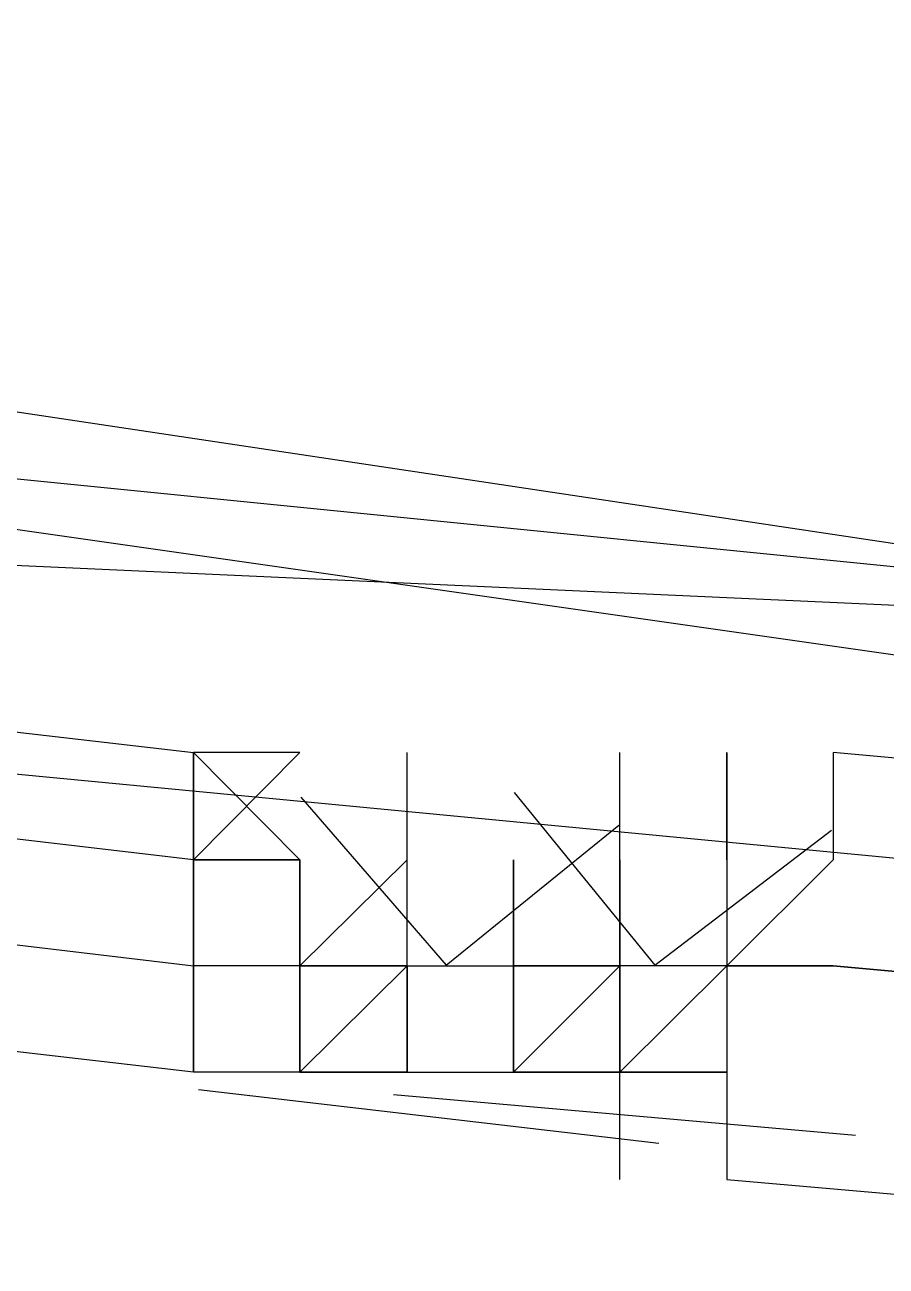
# Model space of a CAD drawing. Header units: feet. Extents: x -84 to 198, y -22 to 181.
# Drawn here: x 55.9789 to 56.0866, y 16.3135 to 16.4688 of the extents above; entities that cross this region are included whole.
import ezdxf

# ---------------------------------------------------------------- set-up
doc = ezdxf.new("R2010")
doc.units = ezdxf.units.FT
doc.layers.add('A-LINEA', color=7, linetype='CONTINUOUS')

msp = doc.modelspace()

# ---------------------------------------------------------------- linework, layer by layer
at = {"layer": 'A-LINEA'}
for p, q in [((56.0133, 16.3778), (56, 16.3778)), ((56, 16.3778), (56.0133, 16.3644)), ((56, 16.3644), (56, 16.3778)), ((56, 16.3644), (56.0133, 16.3778)), ((56.0133, 16.3778), (56, 16.3778)), ((56, 16.3778), (56.0133, 16.3644)), ((56, 16.3644), (56, 16.3778)), ((56, 16.3644), (56.0133, 16.3778)), ((56.0133, 16.3778), (56.0133, 16.3778)), ((56.0133, 16.3778), (56.0133, 16.3778)), ((56.0133, 16.3778), (56.0133, 16.3778)), ((56.0133, 16.3778), (56.0133, 16.3778)), ((56.0133, 16.3778), (56.0133, 16.3778)), ((56.0133, 16.3778), (56.0133, 16.3778)), ((56.0133, 16.3778), (56.0133, 16.3778)), ((56.0133, 16.3778), (56.0133, 16.3778)), ((56.0133, 16.3778), (56.0133, 16.3778)), ((56.0133, 16.3778), (56.0133, 16.3778)), ((56.0133, 16.3778), (56.0133, 16.3778)), ((56.0133, 16.3778), (56.0133, 16.3778)), ((56.0133, 16.3778), (56.0133, 16.3778)), ((56.0133, 16.3778), (56.0133, 16.3778)), ((56.0267, 16.3778), (56.0267, 16.3778)), ((56.0267, 16.3778), (56.0267, 16.3778)), ((56.0267, 16.3778), (56.0267, 16.3778)), ((56.0267, 16.3778), (56.0267, 16.3778)), ((56.0267, 16.3778), (56.0267, 16.3778)), ((56.0267, 16.3778), (56.0267, 16.3778)), ((56.0267, 16.3778), (56.0267, 16.3778)), ((56.0267, 16.3778), (56.0267, 16.3778)), ((56.0267, 16.3778), (56.0267, 16.3778)), ((56.0267, 16.3778), (56.0267, 16.3778)), ((56.0267, 16.3778), (56.0267, 16.3778)), ((56.0267, 16.3778), (56.0267, 16.3778)), ((56.0267, 16.3778), (56.0267, 16.3778)), ((56.0267, 16.3778), (56.0267, 16.3778)), ((56.0533, 16.3778), (56.0533, 16.3778)), ((56.0533, 16.3778), (56.0533, 16.3778)), ((56.0533, 16.3778), (56.0533, 16.3778)), ((56.0533, 16.3778), (56.0533, 16.3778)), ((56.0533, 16.3778), (56.0533, 16.3778)), ((56.0533, 16.3778), (56.0533, 16.3778)), ((56.0667, 16.3778), (56.0667, 16.3778)), ((56.0667, 16.3778), (56.0667, 16.3778)), ((56.0667, 16.3644), (56.0667, 16.3778)), ((56.0667, 16.3778), (56.0667, 16.3778)), ((56.0667, 16.3778), (56.0667, 16.3778)), ((56.0667, 16.3778), (56.0667, 16.3778)), ((56.0667, 16.3644), (56.0667, 16.3778)), ((56.0667, 16.3778), (56.0667, 16.3778)), ((56, 16.3644), (56, 16.3644)), ((56, 16.3644), (56, 16.3644)), ((56, 16.3644), (56, 16.3644)), ((56, 16.3644), (56, 16.3644)), ((56, 16.3644), (56, 16.3644)), ((56, 16.3644), (56, 16.3644)), ((56, 16.3644), (56.0133, 16.3644)), ((56, 16.3511), (56, 16.3644)), ((56.0133, 16.3644), (56, 16.3644)), ((56, 16.3644), (56, 16.3644)), ((56, 16.3511), (56, 16.3644)), ((56, 16.3644), (56, 16.3644)), ((56, 16.3644), (56, 16.3644)), ((56, 16.3644), (56, 16.3644)), ((56, 16.3644), (56, 16.3644)), ((56, 16.3644), (56, 16.3644)), ((56, 16.3644), (56, 16.3644)), ((56, 16.3644), (56.0133, 16.3644)), ((56, 16.3511), (56, 16.3644)), ((56.0133, 16.3644), (56, 16.3644)), ((56, 16.3644), (56, 16.3644)), ((56, 16.3511), (56, 16.3644)), ((56.0133, 16.3644), (56.0133, 16.3644)), ((56.0133, 16.3644), (56.0133, 16.3644)), ((56.0133, 16.3644), (56.0133, 16.3644)), ((56.0133, 16.3644), (56.0133, 16.3644)), ((56.0133, 16.3644), (56.0133, 16.3511)), ((56.0133, 16.3644), (56.0133, 16.3644)), ((56.0133, 16.3644), (56.0133, 16.3644)), ((56.0133, 16.3644), (56.0133, 16.3644)), ((56.0133, 16.3644), (56.0133, 16.3644)), ((56.0133, 16.3644), (56.0133, 16.3511)), ((56.0133, 16.3644), (56.0133, 16.3644)), ((56.0133, 16.3644), (56.0133, 16.3644)), ((56.0133, 16.3644), (56.0133, 16.3644)), ((56.0133, 16.3644), (56.0133, 16.3644)), ((56.0133, 16.3644), (56.0133, 16.3644)), ((56.0133, 16.3644), (56.0133, 16.3644)), ((56.0133, 16.3644), (56.0133, 16.3644)), ((56.0133, 16.3644), (56.0133, 16.3644)), ((56.0133, 16.3644), (56.0133, 16.3644)), ((56.0133, 16.3511), (56.0133, 16.3644)), ((56.0133, 16.3644), (56.0133, 16.3644)), ((56.0133, 16.3644), (56.0133, 16.3644)), ((56.0133, 16.3644), (56.0133, 16.3644)), ((56.0133, 16.3644), (56.0133, 16.3644)), ((56.0133, 16.3644), (56.0133, 16.3644)), ((56.0133, 16.3644), (56.0133, 16.3644)), ((56.0133, 16.3644), (56.0133, 16.3644)), ((56.0133, 16.3644), (56.0133, 16.3511)), ((56.0133, 16.3644), (56.0133, 16.3644)), ((56.0133, 16.3644), (56.0133, 16.3644)), ((56.0133, 16.3644), (56.0133, 16.3644)), ((56.0133, 16.3644), (56.0133, 16.3644)), ((56.0133, 16.3644), (56.0133, 16.3511)), ((56.0133, 16.3644), (56.0133, 16.3644)), ((56.0133, 16.3644), (56.0133, 16.3644)), ((56.0133, 16.3644), (56.0133, 16.3644)), ((56.0133, 16.3644), (56.0133, 16.3644)), ((56.0133, 16.3644), (56.0133, 16.3644)), ((56.0133, 16.3644), (56.0133, 16.3644)), ((56.0133, 16.3644), (56.0133, 16.3644)), ((56.0133, 16.3644), (56.0133, 16.3644)), ((56.0133, 16.3644), (56.0133, 16.3644)), ((56.0133, 16.3511), (56.0133, 16.3644)), ((56.0133, 16.3644), (56.0133, 16.3644)), ((56.0133, 16.3644), (56.0133, 16.3644)), ((56.0133, 16.3644), (56.0133, 16.3644)), ((56.0267, 16.3644), (56.0267, 16.3644)), ((56.0267, 16.3644), (56.0267, 16.3644)), ((56.0267, 16.3644), (56.0267, 16.3644)), ((56.0267, 16.3644), (56.0267, 16.3644)), ((56.0267, 16.3511), (56.0267, 16.3644)), ((56.0267, 16.3644), (56.0267, 16.3644)), ((56.0267, 16.3644), (56.0267, 16.3644)), ((56.0267, 16.3644), (56.0267, 16.3644)), ((56.0267, 16.3644), (56.0267, 16.3644)), ((56.0267, 16.3644), (56.0267, 16.3644)), ((56.0267, 16.3644), (56.0267, 16.3644)), ((56.0267, 16.3644), (56.0267, 16.3644)), ((56.0267, 16.3644), (56.0267, 16.3644)), ((56.0267, 16.3644), (56.0267, 16.3644)), ((56.0267, 16.3644), (56.0267, 16.3644)), ((56.0267, 16.3644), (56.0267, 16.3644)), ((56.0267, 16.3644), (56.0267, 16.3644)), ((56.0267, 16.3511), (56.0267, 16.3644)), ((56.0267, 16.3644), (56.0267, 16.3644)), ((56.0267, 16.3644), (56.0267, 16.3644)), ((56.0267, 16.3644), (56.0267, 16.3644)), ((56.0267, 16.3644), (56.0267, 16.3644)), ((56.0267, 16.3511), (56.0267, 16.3644)), ((56.0267, 16.3511), (56.0267, 16.3644)), ((56.0267, 16.3644), (56.0267, 16.3644)), ((56.0267, 16.3644), (56.0267, 16.3644)), ((56.0267, 16.3644), (56.0267, 16.3644)), ((56.0267, 16.3644), (56.0267, 16.3644)), ((56.0267, 16.3511), (56.0267, 16.3644)), ((56.0267, 16.3644), (56.0267, 16.3644)), ((56.0267, 16.3644), (56.0267, 16.3644)), ((56.0267, 16.3644), (56.0267, 16.3644)), ((56.0267, 16.3644), (56.0267, 16.3644)), ((56.0267, 16.3644), (56.0267, 16.3644)), ((56.0267, 16.3644), (56.0267, 16.3644)), ((56.0267, 16.3644), (56.0267, 16.3644)), ((56.0267, 16.3644), (56.0267, 16.3644)), ((56.0267, 16.3644), (56.0267, 16.3644)), ((56.0267, 16.3644), (56.0267, 16.3644)), ((56.0267, 16.3644), (56.0267, 16.3644)), ((56.0267, 16.3644), (56.0267, 16.3644)), ((56.0267, 16.3511), (56.0267, 16.3644)), ((56.0267, 16.3644), (56.0267, 16.3644)), ((56.0267, 16.3644), (56.0267, 16.3644)), ((56.0267, 16.3644), (56.0267, 16.3644)), ((56.0267, 16.3644), (56.0267, 16.3644)), ((56.0267, 16.3511), (56.0267, 16.3644)), ((56.0267, 16.3511), (56.0267, 16.3644)), ((56.04, 16.3644), (56.04, 16.3644)), ((56.04, 16.3511), (56.04, 16.3644)), ((56.04, 16.3644), (56.04, 16.3511)), ((56.04, 16.3644), (56.04, 16.3644)), ((56.04, 16.3644), (56.04, 16.3644)), ((56.04, 16.3644), (56.04, 16.3511)), ((56.04, 16.3644), (56.04, 16.3644)), ((56.04, 16.3644), (56.04, 16.3511)), ((56.04, 16.3644), (56.04, 16.3511)), ((56.04, 16.3644), (56.04, 16.3644)), ((56.04, 16.3511), (56.04, 16.3644)), ((56.04, 16.3644), (56.04, 16.3511)), ((56.04, 16.3644), (56.04, 16.3644)), ((56.04, 16.3644), (56.04, 16.3644)), ((56.04, 16.3644), (56.04, 16.3511)), ((56.04, 16.3644), (56.04, 16.3644)), ((56.04, 16.3644), (56.04, 16.3511)), ((56.04, 16.3644), (56.04, 16.3511)), ((56.0533, 16.3644), (56.0533, 16.3644)), ((56.0533, 16.3644), (56.0533, 16.3644)), ((56.0533, 16.3644), (56.0533, 16.3511)), ((56.0533, 16.3644), (56.0533, 16.3644)), ((56.0533, 16.3644), (56.0533, 16.3644)), ((56.0533, 16.3644), (56.0533, 16.3644)), ((56.0533, 16.3644), (56.0533, 16.3644)), ((56.0533, 16.3644), (56.0533, 16.3644)), ((56.0533, 16.3644), (56.0533, 16.3644)), ((56.0533, 16.3644), (56.0533, 16.3644)), ((56.0533, 16.3644), (56.0533, 16.3644)), ((56.0533, 16.3511), (56.0533, 16.3644)), ((56.0533, 16.3644), (56.0533, 16.3644)), ((56.0533, 16.3644), (56.0533, 16.3644)), ((56.0533, 16.3644), (56.0533, 16.3511)), ((56.0533, 16.3644), (56.0533, 16.3644)), ((56.0533, 16.3644), (56.0533, 16.3644)), ((56.0533, 16.3644), (56.0533, 16.3644)), ((56.0533, 16.3644), (56.0533, 16.3644)), ((56.0533, 16.3644), (56.0533, 16.3644)), ((56.0533, 16.3644), (56.0533, 16.3511)), ((56.0533, 16.3644), (56.0533, 16.3644)), ((56.0533, 16.3644), (56.0533, 16.3644)), ((56.0533, 16.3644), (56.0533, 16.3644)), ((56.0533, 16.3644), (56.0533, 16.3644)), ((56.0533, 16.3644), (56.0533, 16.3644)), ((56.0533, 16.3644), (56.0533, 16.3644)), ((56.0533, 16.3644), (56.0533, 16.3644)), ((56.0533, 16.3644), (56.0533, 16.3644)), ((56.0533, 16.3511), (56.0533, 16.3644)), ((56.0533, 16.3644), (56.0533, 16.3644)), ((56.0533, 16.3644), (56.0533, 16.3644)), ((56.0533, 16.3644), (56.0533, 16.3511)), ((56.0533, 16.3644), (56.0533, 16.3644)), ((56.0533, 16.3644), (56.0533, 16.3644)), ((56.0533, 16.3644), (56.0533, 16.3644)), ((56.0667, 16.3644), (56.0667, 16.3644)), ((56.0667, 16.3644), (56.0667, 16.3644)), ((56.0667, 16.3644), (56.0667, 16.3644)), ((56.0667, 16.3644), (56.0667, 16.3644)), ((56.0667, 16.3644), (56.0667, 16.3644)), ((56.0667, 16.3644), (56.0667, 16.3644)), ((56.0667, 16.3644), (56.0667, 16.3644)), ((56.0667, 16.3644), (56.0667, 16.3644)), ((56.0667, 16.3644), (56.0667, 16.3644)), ((56.0667, 16.3644), (56.0667, 16.3644)), ((56.0667, 16.3644), (56.0667, 16.3644)), ((56.0667, 16.3644), (56.0667, 16.3644)), ((56.0667, 16.3644), (56.0667, 16.3644)), ((56.0667, 16.3644), (56.0667, 16.3644)), ((56.0667, 16.3644), (56.0667, 16.3644)), ((56.0667, 16.3644), (56.0667, 16.3644)), ((56.0667, 16.3644), (56.0667, 16.3644)), ((56.0667, 16.3644), (56.0667, 16.3644)), ((56.0667, 16.3644), (56.0667, 16.3644)), ((56.0667, 16.3644), (56.0667, 16.3644)), ((56.0667, 16.3644), (56.0667, 16.3644)), ((56.0667, 16.3644), (56.0667, 16.3644)), ((56.0667, 16.3644), (56.0667, 16.3644)), ((56.0667, 16.3644), (56.0667, 16.3644)), ((56.0667, 16.3644), (56.0667, 16.3644)), ((56.0667, 16.3644), (56.0667, 16.3644)), ((56.0667, 16.3644), (56.0667, 16.3644)), ((56.0667, 16.3644), (56.0667, 16.3644)), ((56.0667, 16.3644), (56.0667, 16.3644)), ((56.0667, 16.3644), (56.0667, 16.3644)), ((56.0667, 16.3644), (56.0667, 16.3644)), ((56.0667, 16.3644), (56.0667, 16.3644)), ((56, 16.3511), (56, 16.3511)), ((56, 16.3511), (56, 16.3511)), ((56, 16.3511), (56, 16.3511)), ((56, 16.3511), (56, 16.3511)), ((56, 16.3378), (56, 16.3511)), ((56, 16.3511), (56, 16.3511)), ((56, 16.3511), (56, 16.3511)), ((56, 16.3511), (56, 16.3511)), ((56.0133, 16.3511), (56, 16.3511)), ((56, 16.3511), (56, 16.3511)), ((56.0133, 16.3511), (56, 16.3511)), ((56, 16.3511), (56, 16.3511)), ((56, 16.3511), (56, 16.3511)), ((56, 16.3511), (56, 16.3511)), ((56, 16.3511), (56, 16.3511)), ((56, 16.3511), (56, 16.3511)), ((56, 16.3378), (56, 16.3511)), ((56, 16.3511), (56, 16.3511)), ((56, 16.3511), (56, 16.3511)), ((56, 16.3511), (56, 16.3511)), ((56.0133, 16.3511), (56, 16.3511)), ((56, 16.3511), (56, 16.3511)), ((56.0133, 16.3511), (56, 16.3511)), ((56, 16.3511), (56, 16.3511)), ((56.0133, 16.3511), (56.0133, 16.3511)), ((56.0133, 16.3511), (56.0133, 16.3511)), ((56.0133, 16.3511), (56.0267, 16.3511)), ((56.0133, 16.3511), (56.0267, 16.3511)), ((56.0133, 16.3511), (56.0267, 16.3511)), ((56.0133, 16.3511), (56.0133, 16.3511)), ((56.0133, 16.3511), (56.0133, 16.3511)), ((56.0133, 16.3511), (56.0133, 16.3511)), ((56.0133, 16.3511), (56.0133, 16.3511)), ((56.0133, 16.3511), (56.0133, 16.3511)), ((56.0133, 16.3511), (56.0133, 16.3511)), ((56.0133, 16.3511), (56.0133, 16.3511)), ((56.0133, 16.3511), (56.0133, 16.3511)), ((56.0133, 16.3511), (56.0133, 16.3511)), ((56.0133, 16.3511), (56.0133, 16.3511)), ((56.0133, 16.3511), (56.0133, 16.3511)), ((56.0133, 16.3511), (56.0133, 16.3511)), ((56.0133, 16.3511), (56.0133, 16.3511)), ((56.0133, 16.3511), (56.0133, 16.3511)), ((56.0133, 16.3511), (56.0133, 16.3511)), ((56.0133, 16.3511), (56.0133, 16.3511)), ((56.0133, 16.3511), (56.0133, 16.3511)), ((56.0133, 16.3511), (56.0133, 16.3511)), ((56.0133, 16.3511), (56.0133, 16.3511)), ((56.0133, 16.3378), (56.0133, 16.3511)), ((56.0133, 16.3511), (56.0133, 16.3511)), ((56.0133, 16.3511), (56.0133, 16.3511)), ((56.0133, 16.3378), (56.0133, 16.3511)), ((56.0133, 16.3378), (56.0133, 16.3511)), ((56.0133, 16.3378), (56.0133, 16.3511)), ((56.0133, 16.3511), (56.0133, 16.3511)), ((56.0133, 16.3511), (56.0133, 16.3511)), ((56.0133, 16.3511), (56.0133, 16.3378)), ((56.0133, 16.3511), (56.0133, 16.3511)), ((56.0133, 16.3511), (56.0133, 16.3511)), ((56.0133, 16.3511), (56.0133, 16.3511)), ((56.0133, 16.3511), (56.0133, 16.3511)), ((56.0133, 16.3511), (56.0133, 16.3511)), ((56.0133, 16.3511), (56.0133, 16.3511)), ((56.0133, 16.3511), (56.0133, 16.3511)), ((56.0133, 16.3511), (56.0267, 16.3511)), ((56.0133, 16.3511), (56.0267, 16.3511)), ((56.0133, 16.3511), (56.0267, 16.3511)), ((56.0133, 16.3511), (56.0133, 16.3511)), ((56.0133, 16.3511), (56.0133, 16.3511)), ((56.0133, 16.3511), (56.0133, 16.3511)), ((56.0133, 16.3511), (56.0133, 16.3511)), ((56.0133, 16.3511), (56.0133, 16.3511)), ((56.0133, 16.3511), (56.0133, 16.3511)), ((56.0133, 16.3511), (56.0133, 16.3511)), ((56.0133, 16.3511), (56.0133, 16.3511)), ((56.0133, 16.3511), (56.0133, 16.3511)), ((56.0133, 16.3511), (56.0133, 16.3511)), ((56.0133, 16.3511), (56.0133, 16.3511)), ((56.0133, 16.3511), (56.0133, 16.3511)), ((56.0133, 16.3511), (56.0133, 16.3511)), ((56.0133, 16.3511), (56.0133, 16.3511)), ((56.0133, 16.3511), (56.0133, 16.3511)), ((56.0133, 16.3511), (56.0133, 16.3511)), ((56.0133, 16.3511), (56.0133, 16.3511)), ((56.0133, 16.3511), (56.0133, 16.3511)), ((56.0133, 16.3511), (56.0133, 16.3511)), ((56.0133, 16.3378), (56.0133, 16.3511)), ((56.0133, 16.3511), (56.0133, 16.3511)), ((56.0133, 16.3511), (56.0133, 16.3511)), ((56.0133, 16.3378), (56.0133, 16.3511)), ((56.0133, 16.3378), (56.0133, 16.3511)), ((56.0133, 16.3378), (56.0133, 16.3511)), ((56.0133, 16.3511), (56.0133, 16.3511)), ((56.0133, 16.3511), (56.0133, 16.3511)), ((56.0133, 16.3511), (56.0133, 16.3378)), ((56.0133, 16.3511), (56.0133, 16.3511)), ((56.0133, 16.3511), (56.0133, 16.3511)), ((56.0133, 16.3511), (56.0133, 16.3511)), ((56.0133, 16.3511), (56.0133, 16.3511)), ((56.0133, 16.3511), (56.0133, 16.3511)), ((56.0267, 16.3511), (56.04, 16.3511)), ((56.0267, 16.3511), (56.0267, 16.3511)), ((56.0267, 16.3511), (56.0267, 16.3511)), ((56.0267, 16.3511), (56.0267, 16.3511)), ((56.0267, 16.3511), (56.0267, 16.3511)), ((56.0267, 16.3511), (56.0267, 16.3511)), ((56.0267, 16.3511), (56.0267, 16.3511)), ((56.0267, 16.3511), (56.0267, 16.3511)), ((56.0267, 16.3511), (56.0267, 16.3511)), ((56.0267, 16.3511), (56.04, 16.3511)), ((56.0267, 16.3511), (56.04, 16.3511)), ((56.0267, 16.3511), (56.0267, 16.3511)), ((56.0267, 16.3511), (56.04, 16.3511)), ((56.0267, 16.3511), (56.0267, 16.3511)), ((56.0267, 16.3511), (56.0267, 16.3511)), ((56.0267, 16.3511), (56.0267, 16.3511)), ((56.0267, 16.3511), (56.0267, 16.3511)), ((56.0267, 16.3511), (56.0267, 16.3511)), ((56.0267, 16.3511), (56.04, 16.3511)), ((56.0267, 16.3511), (56.0267, 16.3511)), ((56.0267, 16.3511), (56.0267, 16.3511)), ((56.0267, 16.3378), (56.0267, 16.3511)), ((56.0267, 16.3511), (56.04, 16.3511)), ((56.0267, 16.3511), (56.0267, 16.3511)), ((56.0267, 16.3511), (56.0267, 16.3511)), ((56.0267, 16.3511), (56.0267, 16.3511)), ((56.0267, 16.3511), (56.0267, 16.3511)), ((56.0267, 16.3511), (56.0267, 16.3511)), ((56.0267, 16.3511), (56.0267, 16.3511)), ((56.0267, 16.3511), (56.0267, 16.3511)), ((56.0267, 16.3511), (56.0267, 16.3511)), ((56.0267, 16.3511), (56.0267, 16.3378)), ((56.0267, 16.3511), (56.0267, 16.3511)), ((56.0267, 16.3511), (56.0267, 16.3511)), ((56.0267, 16.3511), (56.0267, 16.3511)), ((56.0267, 16.3511), (56.0267, 16.3511)), ((56.0267, 16.3511), (56.0267, 16.3511)), ((56.0267, 16.3511), (56.0267, 16.3511)), ((56.0267, 16.3511), (56.0267, 16.3511)), ((56.0267, 16.3511), (56.0267, 16.3511)), ((56.0267, 16.3511), (56.0267, 16.3511)), ((56.0267, 16.3511), (56.0267, 16.3511)), ((56.0267, 16.3511), (56.0267, 16.3511)), ((56.0267, 16.3511), (56.0267, 16.3511)), ((56.0267, 16.3511), (56.0267, 16.3511)), ((56.0267, 16.3511), (56.0267, 16.3511)), ((56.0267, 16.3511), (56.0267, 16.3378)), ((56.0267, 16.3511), (56.0267, 16.3511)), ((56.0267, 16.3511), (56.0267, 16.3511)), ((56.0267, 16.3511), (56.0267, 16.3511)), ((56.0267, 16.3511), (56.0267, 16.3511)), ((56.0267, 16.3511), (56.0267, 16.3378)), ((56.0267, 16.3511), (56.0267, 16.3511)), ((56.0267, 16.3511), (56.0267, 16.3511)), ((56.0267, 16.3511), (56.0267, 16.3511)), ((56.0267, 16.3511), (56.0267, 16.3511)), ((56.0267, 16.3511), (56.04, 16.3511)), ((56.0267, 16.3511), (56.0267, 16.3511)), ((56.0267, 16.3511), (56.0267, 16.3511)), ((56.0267, 16.3511), (56.0267, 16.3511)), ((56.0267, 16.3511), (56.04, 16.3511)), ((56.0267, 16.3511), (56.04, 16.3511)), ((56.0267, 16.3511), (56.0267, 16.3511)), ((56.0267, 16.3511), (56.0267, 16.3511)), ((56.0267, 16.3511), (56.0267, 16.3511)), ((56.0267, 16.3511), (56.0267, 16.3511)), ((56.0267, 16.3511), (56.0267, 16.3511)), ((56.0267, 16.3511), (56.0267, 16.3511)), ((56.0267, 16.3511), (56.0267, 16.3511)), ((56.0267, 16.3511), (56.0267, 16.3511)), ((56.0267, 16.3511), (56.04, 16.3511)), ((56.0267, 16.3511), (56.04, 16.3511)), ((56.0267, 16.3511), (56.0267, 16.3511)), ((56.0267, 16.3511), (56.04, 16.3511)), ((56.0267, 16.3511), (56.0267, 16.3511)), ((56.0267, 16.3511), (56.0267, 16.3511)), ((56.0267, 16.3511), (56.0267, 16.3511)), ((56.0267, 16.3511), (56.0267, 16.3511)), ((56.0267, 16.3511), (56.0267, 16.3511)), ((56.0267, 16.3511), (56.04, 16.3511)), ((56.0267, 16.3511), (56.0267, 16.3511)), ((56.0267, 16.3511), (56.0267, 16.3511)), ((56.0267, 16.3378), (56.0267, 16.3511)), ((56.0267, 16.3511), (56.04, 16.3511)), ((56.0267, 16.3511), (56.0267, 16.3511)), ((56.0267, 16.3511), (56.0267, 16.3511)), ((56.0267, 16.3511), (56.0267, 16.3511)), ((56.0267, 16.3511), (56.0267, 16.3511)), ((56.0267, 16.3511), (56.0267, 16.3511)), ((56.0267, 16.3511), (56.0267, 16.3511)), ((56.0267, 16.3511), (56.0267, 16.3511)), ((56.0267, 16.3511), (56.0267, 16.3511)), ((56.0267, 16.3511), (56.0267, 16.3378)), ((56.0267, 16.3511), (56.0267, 16.3511)), ((56.0267, 16.3511), (56.0267, 16.3511)), ((56.0267, 16.3511), (56.0267, 16.3511)), ((56.0267, 16.3511), (56.0267, 16.3511)), ((56.0267, 16.3511), (56.0267, 16.3511)), ((56.0267, 16.3511), (56.0267, 16.3511)), ((56.0267, 16.3511), (56.0267, 16.3511)), ((56.0267, 16.3511), (56.0267, 16.3511)), ((56.0267, 16.3511), (56.0267, 16.3511)), ((56.0267, 16.3511), (56.0267, 16.3511)), ((56.0267, 16.3511), (56.0267, 16.3511)), ((56.0267, 16.3511), (56.0267, 16.3511)), ((56.0267, 16.3511), (56.0267, 16.3511)), ((56.0267, 16.3511), (56.0267, 16.3511)), ((56.0267, 16.3511), (56.0267, 16.3378)), ((56.0267, 16.3511), (56.0267, 16.3511)), ((56.0267, 16.3511), (56.0267, 16.3511)), ((56.0267, 16.3511), (56.0267, 16.3511)), ((56.0267, 16.3511), (56.0267, 16.3511)), ((56.0267, 16.3511), (56.0267, 16.3378)), ((56.0267, 16.3511), (56.0267, 16.3511)), ((56.0267, 16.3511), (56.0267, 16.3511)), ((56.0267, 16.3511), (56.0267, 16.3511)), ((56.0267, 16.3511), (56.0267, 16.3511)), ((56.0267, 16.3511), (56.04, 16.3511)), ((56.0267, 16.3511), (56.0267, 16.3511)), ((56.0267, 16.3511), (56.0267, 16.3511)), ((56.0267, 16.3511), (56.0267, 16.3511)), ((56.0267, 16.3511), (56.04, 16.3511)), ((56.04, 16.3511), (56.04, 16.3511)), ((56.04, 16.3511), (56.04, 16.3511)), ((56.04, 16.3511), (56.04, 16.3511)), ((56.04, 16.3511), (56.04, 16.3511)), ((56.04, 16.3511), (56.04, 16.3378)), ((56.04, 16.3511), (56.04, 16.3511)), ((56.04, 16.3511), (56.04, 16.3511)), ((56.04, 16.3511), (56.04, 16.3511)), ((56.04, 16.3511), (56.04, 16.3511)), ((56.04, 16.3511), (56.04, 16.3511)), ((56.04, 16.3511), (56.04, 16.3511)), ((56.04, 16.3511), (56.04, 16.3511)), ((56.04, 16.3511), (56.04, 16.3511)), ((56.04, 16.3511), (56.04, 16.3511)), ((56.04, 16.3511), (56.04, 16.3511)), ((56.04, 16.3511), (56.04, 16.3511)), ((56.04, 16.3511), (56.04, 16.3511)), ((56.04, 16.3511), (56.04, 16.3511)), ((56.04, 16.3511), (56.04, 16.3511)), ((56.04, 16.3511), (56.04, 16.3511)), ((56.04, 16.3511), (56.04, 16.3511)), ((56.04, 16.3511), (56.04, 16.3511)), ((56.04, 16.3511), (56.04, 16.3511)), ((56.04, 16.3511), (56.04, 16.3511)), ((56.04, 16.3511), (56.04, 16.3511)), ((56.04, 16.3511), (56.04, 16.3511)), ((56.04, 16.3511), (56.04, 16.3511)), ((56.04, 16.3511), (56.04, 16.3511)), ((56.04, 16.3511), (56.04, 16.3511)), ((56.04, 16.3511), (56.04, 16.3511)), ((56.04, 16.3511), (56.04, 16.3511)), ((56.04, 16.3511), (56.04, 16.3511)), ((56.04, 16.3511), (56.04, 16.3511)), ((56.04, 16.3511), (56.04, 16.3511)), ((56.0533, 16.3511), (56.04, 16.3511)), ((56.0533, 16.3511), (56.04, 16.3511)), ((56.04, 16.3511), (56.04, 16.3511)), ((56.0533, 16.3511), (56.04, 16.3511)), ((56.04, 16.3511), (56.04, 16.3511)), ((56.04, 16.3511), (56.04, 16.3511)), ((56.04, 16.3511), (56.04, 16.3511)), ((56.04, 16.3511), (56.04, 16.3511)), ((56.04, 16.3511), (56.04, 16.3511)), ((56.04, 16.3511), (56.04, 16.3511)), ((56.04, 16.3511), (56.04, 16.3511)), ((56.04, 16.3511), (56.04, 16.3511)), ((56.04, 16.3511), (56.04, 16.3511)), ((56.04, 16.3511), (56.04, 16.3511)), ((56.04, 16.3511), (56.04, 16.3511)), ((56.04, 16.3511), (56.04, 16.3511)), ((56.04, 16.3511), (56.04, 16.3511)), ((56.04, 16.3511), (56.04, 16.3511)), ((56.04, 16.3511), (56.04, 16.3511)), ((56.04, 16.3511), (56.04, 16.3511)), ((56.04, 16.3511), (56.04, 16.3511)), ((56.04, 16.3511), (56.04, 16.3511)), ((56.04, 16.3511), (56.04, 16.3511)), ((56.04, 16.3511), (56.04, 16.3511)), ((56.04, 16.3378), (56.04, 16.3511)), ((56.04, 16.3511), (56.04, 16.3511)), ((56.04, 16.3511), (56.04, 16.3511)), ((56.04, 16.3511), (56.04, 16.3511)), ((56.04, 16.3511), (56.04, 16.3511)), ((56.04, 16.3511), (56.04, 16.3378)), ((56.04, 16.3511), (56.04, 16.3511)), ((56.04, 16.3511), (56.04, 16.3511)), ((56.04, 16.3511), (56.04, 16.3511)), ((56.04, 16.3511), (56.04, 16.3511)), ((56.04, 16.3511), (56.04, 16.3511)), ((56.04, 16.3511), (56.04, 16.3511)), ((56.04, 16.3511), (56.04, 16.3511)), ((56.04, 16.3511), (56.04, 16.3511)), ((56.04, 16.3511), (56.04, 16.3511)), ((56.04, 16.3511), (56.04, 16.3511)), ((56.04, 16.3511), (56.04, 16.3511)), ((56.04, 16.3511), (56.04, 16.3511)), ((56.04, 16.3511), (56.04, 16.3511)), ((56.04, 16.3511), (56.04, 16.3511)), ((56.04, 16.3511), (56.04, 16.3511)), ((56.04, 16.3511), (56.04, 16.3511)), ((56.04, 16.3511), (56.04, 16.3511)), ((56.04, 16.3511), (56.04, 16.3511)), ((56.04, 16.3511), (56.04, 16.3511)), ((56.04, 16.3511), (56.04, 16.3511)), ((56.04, 16.3511), (56.04, 16.3511)), ((56.04, 16.3511), (56.04, 16.3511)), ((56.04, 16.3511), (56.04, 16.3511)), ((56.04, 16.3511), (56.04, 16.3511)), ((56.04, 16.3511), (56.04, 16.3511)), ((56.04, 16.3511), (56.04, 16.3511)), ((56.04, 16.3511), (56.04, 16.3511)), ((56.04, 16.3511), (56.04, 16.3511)), ((56.04, 16.3511), (56.04, 16.3511)), ((56.0533, 16.3511), (56.04, 16.3511)), ((56.0533, 16.3511), (56.04, 16.3511)), ((56.04, 16.3511), (56.04, 16.3511)), ((56.0533, 16.3511), (56.04, 16.3511)), ((56.04, 16.3511), (56.04, 16.3511)), ((56.04, 16.3511), (56.04, 16.3511)), ((56.04, 16.3511), (56.04, 16.3511)), ((56.04, 16.3511), (56.04, 16.3511)), ((56.04, 16.3511), (56.04, 16.3511)), ((56.04, 16.3511), (56.04, 16.3511)), ((56.04, 16.3511), (56.04, 16.3511)), ((56.04, 16.3511), (56.04, 16.3511)), ((56.04, 16.3511), (56.04, 16.3511)), ((56.04, 16.3511), (56.04, 16.3511)), ((56.04, 16.3511), (56.04, 16.3511)), ((56.04, 16.3511), (56.04, 16.3511)), ((56.04, 16.3511), (56.04, 16.3511)), ((56.04, 16.3511), (56.04, 16.3511)), ((56.04, 16.3511), (56.04, 16.3511)), ((56.04, 16.3511), (56.04, 16.3511)), ((56.04, 16.3511), (56.04, 16.3511)), ((56.04, 16.3511), (56.04, 16.3511)), ((56.04, 16.3511), (56.04, 16.3511)), ((56.04, 16.3511), (56.04, 16.3511)), ((56.04, 16.3378), (56.04, 16.3511)), ((56.0533, 16.3511), (56.0533, 16.3511)), ((56.0533, 16.3511), (56.0533, 16.3511)), ((56.0533, 16.3511), (56.0533, 16.3511)), ((56.0533, 16.3511), (56.0533, 16.3511)), ((56.0533, 16.3511), (56.0533, 16.3511)), ((56.0533, 16.3511), (56.0533, 16.3511)), ((56.0533, 16.3511), (56.0533, 16.3511)), ((56.0533, 16.3511), (56.0533, 16.3511)), ((56.0533, 16.3511), (56.0533, 16.3511)), ((56.0533, 16.3511), (56.0533, 16.3511)), ((56.0533, 16.3511), (56.0533, 16.3511)), ((56.0533, 16.3511), (56.0533, 16.3511)), ((56.0533, 16.3511), (56.0533, 16.3378)), ((56.0533, 16.3511), (56.0533, 16.3511)), ((56.0533, 16.3511), (56.0533, 16.3511)), ((56.0533, 16.3511), (56.0533, 16.3511)), ((56.0533, 16.3511), (56.0533, 16.3378)), ((56.0533, 16.3511), (56.0533, 16.3511)), ((56.0667, 16.3511), (56.0533, 16.3511)), ((56.0533, 16.3511), (56.0533, 16.3511)), ((56.0533, 16.3511), (56.0533, 16.3511)), ((56.0533, 16.3511), (56.0533, 16.3511)), ((56.0667, 16.3511), (56.0533, 16.3511)), ((56.0667, 16.3511), (56.0533, 16.3378)), ((56.0533, 16.3511), (56.0533, 16.3511)), ((56.0533, 16.3511), (56.0533, 16.3511)), ((56.0667, 16.3511), (56.0533, 16.3511)), ((56.0533, 16.3511), (56.0533, 16.3511)), ((56.0533, 16.3511), (56.0533, 16.3511)), ((56.0533, 16.3511), (56.0533, 16.3511)), ((56.0533, 16.3511), (56.0533, 16.3511)), ((56.0533, 16.3511), (56.0533, 16.3511)), ((56.0533, 16.3511), (56.0533, 16.3511)), ((56.0533, 16.3511), (56.0533, 16.3511)), ((56.0533, 16.3511), (56.0533, 16.3511)), ((56.0533, 16.3511), (56.0533, 16.3511)), ((56.0533, 16.3511), (56.0533, 16.3511)), ((56.0533, 16.3511), (56.0533, 16.3511)), ((56.0533, 16.3511), (56.0533, 16.3511)), ((56.0533, 16.3511), (56.0533, 16.3511)), ((56.0533, 16.3511), (56.0533, 16.3511)), ((56.0533, 16.3511), (56.0533, 16.3511)), ((56.0533, 16.3511), (56.0533, 16.3511)), ((56.0533, 16.3511), (56.0533, 16.3511)), ((56.0533, 16.3511), (56.0533, 16.3511)), ((56.0533, 16.3511), (56.0533, 16.3511)), ((56.0533, 16.3511), (56.0533, 16.3511)), ((56.0533, 16.3511), (56.0533, 16.3511)), ((56.0533, 16.3511), (56.0533, 16.3511)), ((56.0533, 16.3511), (56.0533, 16.3511)), ((56.0533, 16.3511), (56.0533, 16.3511)), ((56.0533, 16.3511), (56.0533, 16.3511)), ((56.0533, 16.3511), (56.0533, 16.3511)), ((56.0533, 16.3511), (56.0533, 16.3511)), ((56.0533, 16.3511), (56.0533, 16.3511)), ((56.0533, 16.3511), (56.0533, 16.3511)), ((56.0533, 16.3511), (56.0533, 16.3511)), ((56.0533, 16.3511), (56.0533, 16.3378)), ((56.0533, 16.3511), (56.0533, 16.3511)), ((56.0533, 16.3511), (56.0533, 16.3511)), ((56.0533, 16.3511), (56.0533, 16.3511)), ((56.0533, 16.3511), (56.0533, 16.3378)), ((56.0533, 16.3511), (56.0533, 16.3511)), ((56.0667, 16.3511), (56.0533, 16.3511)), ((56.0533, 16.3511), (56.0533, 16.3511)), ((56.0533, 16.3511), (56.0533, 16.3511)), ((56.0533, 16.3511), (56.0533, 16.3511)), ((56.0667, 16.3511), (56.0533, 16.3511)), ((56.0667, 16.3511), (56.0533, 16.3378)), ((56.0533, 16.3511), (56.0533, 16.3511)), ((56.0533, 16.3511), (56.0533, 16.3511)), ((56.0667, 16.3511), (56.0533, 16.3511)), ((56.0533, 16.3511), (56.0533, 16.3511)), ((56.0533, 16.3511), (56.0533, 16.3511)), ((56.0533, 16.3511), (56.0533, 16.3511)), ((56.0533, 16.3511), (56.0533, 16.3511)), ((56.0533, 16.3511), (56.0533, 16.3511)), ((56.0533, 16.3511), (56.0533, 16.3511)), ((56.0533, 16.3511), (56.0533, 16.3511)), ((56.0533, 16.3511), (56.0533, 16.3511)), ((56.0533, 16.3511), (56.0533, 16.3511)), ((56.0533, 16.3511), (56.0533, 16.3511)), ((56.0533, 16.3511), (56.0533, 16.3511)), ((56.0533, 16.3511), (56.0533, 16.3511)), ((56.0533, 16.3511), (56.0533, 16.3511)), ((56.0533, 16.3511), (56.0533, 16.3511)), ((56.0533, 16.3511), (56.0533, 16.3511)), ((56.0533, 16.3511), (56.0533, 16.3511)), ((56.0533, 16.3511), (56.0533, 16.3511)), ((56.0533, 16.3511), (56.0533, 16.3511)), ((56.0667, 16.3511), (56.0667, 16.3511)), ((56.0667, 16.3511), (56.0667, 16.3511)), ((56.0667, 16.3511), (56.0667, 16.3511)), ((56.0667, 16.3511), (56.0667, 16.3511)), ((56.0667, 16.3511), (56.0667, 16.3511)), ((56.0667, 16.3511), (56.0667, 16.3511)), ((56.0667, 16.3511), (56.0667, 16.3511)), ((56.0667, 16.3511), (56.0667, 16.3511)), ((56.0667, 16.3511), (56.0667, 16.3511)), ((56.0667, 16.3511), (56.0667, 16.3511)), ((56.0667, 16.3511), (56.0667, 16.3511)), ((56.0667, 16.3511), (56.0667, 16.3511)), ((56.0667, 16.3511), (56.0667, 16.3511)), ((56.0667, 16.3511), (56.0667, 16.3511)), ((56.0667, 16.3511), (56.0667, 16.3511)), ((56.0667, 16.3511), (56.0667, 16.3511)), ((56.0667, 16.3511), (56.0667, 16.3511)), ((56.0667, 16.3511), (56.0667, 16.3511)), ((56.0667, 16.3511), (56.0667, 16.3511)), ((56.0667, 16.3511), (56.0667, 16.3378)), ((56.0667, 16.3511), (56.0667, 16.3511)), ((56.0667, 16.3511), (56.0667, 16.3511)), ((56.0667, 16.3511), (56.0667, 16.3511)), ((56.0667, 16.3511), (56.0667, 16.3511)), ((56.0667, 16.3511), (56.0667, 16.3511)), ((56.0667, 16.3511), (56.0667, 16.3511)), ((56.0667, 16.3511), (56.0667, 16.3511)), ((56.0667, 16.3511), (56.0667, 16.3511)), ((56.0667, 16.3511), (56.0667, 16.3511)), ((56.0667, 16.3511), (56.0667, 16.3511)), ((56.0667, 16.3511), (56.0667, 16.3511)), ((56.0667, 16.3511), (56.0667, 16.3511)), ((56.0667, 16.3511), (56.0667, 16.3511)), ((56.0667, 16.3511), (56.0667, 16.3511)), ((56.0667, 16.3511), (56.0667, 16.3511)), ((56.0667, 16.3511), (56.0667, 16.3511)), ((56.0667, 16.3511), (56.0667, 16.3511)), ((56.0667, 16.3511), (56.0667, 16.3511)), ((56.0667, 16.3511), (56.0667, 16.3511)), ((56.0667, 16.3511), (56.0667, 16.3511)), ((56.0667, 16.3511), (56.0667, 16.3378)), ((56.0667, 16.3511), (56.0667, 16.3511)), ((56.08, 16.3511), (56.08, 16.3511)), ((56.08, 16.3511), (56.08, 16.3511)), ((56, 16.3378), (56, 16.3378)), ((56, 16.3378), (56, 16.3378)), ((56, 16.3378), (56, 16.3378)), ((56.0133, 16.3378), (56, 16.3378)), ((56, 16.3378), (56, 16.3378)), ((56, 16.3378), (56, 16.3378)), ((56, 16.3378), (56, 16.3378)), ((56, 16.3378), (56, 16.3378)), ((56, 16.3378), (56, 16.3378)), ((56.0133, 16.3378), (56, 16.3378)), ((56, 16.3378), (56, 16.3378)), ((56, 16.3378), (56, 16.3378)), ((56.0133, 16.3378), (56.0133, 16.3378)), ((56.0133, 16.3378), (56.0133, 16.3378)), ((56.0133, 16.3378), (56.0133, 16.3378)), ((56.0133, 16.3378), (56.0133, 16.3378)), ((56.0133, 16.3378), (56.0133, 16.3378)), ((56.0133, 16.3378), (56.0133, 16.3378)), ((56.0133, 16.3378), (56.0133, 16.3378)), ((56.0133, 16.3378), (56.0133, 16.3378)), ((56.0133, 16.3378), (56.0133, 16.3378)), ((56.0133, 16.3378), (56.0133, 16.3378)), ((56.0133, 16.3378), (56.0267, 16.3378)), ((56.0133, 16.3378), (56.0133, 16.3378)), ((56.0133, 16.3378), (56.0133, 16.3378)), ((56.0133, 16.3378), (56.0133, 16.3378)), ((56.0133, 16.3378), (56.0133, 16.3378)), ((56.0133, 16.3378), (56.0133, 16.3378)), ((56.0133, 16.3378), (56.0133, 16.3378)), ((56.0267, 16.3378), (56.0133, 16.3378)), ((56.0133, 16.3378), (56.0133, 16.3378)), ((56.0133, 16.3378), (56.0133, 16.3378)), ((56.0133, 16.3378), (56.0133, 16.3378)), ((56.0133, 16.3378), (56.0133, 16.3378)), ((56.0267, 16.3378), (56.0133, 16.3378)), ((56.0133, 16.3378), (56.0267, 16.3378)), ((56.0133, 16.3378), (56.0133, 16.3378)), ((56.0133, 16.3378), (56.0133, 16.3378)), ((56.0133, 16.3378), (56.0133, 16.3378)), ((56.0133, 16.3378), (56.0133, 16.3378)), ((56.0133, 16.3378), (56.0133, 16.3378)), ((56.0133, 16.3378), (56.0133, 16.3378)), ((56.0133, 16.3378), (56.0133, 16.3378)), ((56.0133, 16.3378), (56.0133, 16.3378)), ((56.0133, 16.3378), (56.0133, 16.3378)), ((56.0133, 16.3378), (56.0133, 16.3378)), ((56.0133, 16.3378), (56.0133, 16.3378)), ((56.0133, 16.3378), (56.0267, 16.3378)), ((56.0133, 16.3378), (56.0133, 16.3378)), ((56.0133, 16.3378), (56.0133, 16.3378)), ((56.0133, 16.3378), (56.0133, 16.3378)), ((56.0133, 16.3378), (56.0133, 16.3378)), ((56.0133, 16.3378), (56.0133, 16.3378)), ((56.0133, 16.3378), (56.0133, 16.3378)), ((56.0267, 16.3378), (56.0133, 16.3378)), ((56.0133, 16.3378), (56.0133, 16.3378)), ((56.0133, 16.3378), (56.0133, 16.3378)), ((56.0133, 16.3378), (56.0133, 16.3378)), ((56.0133, 16.3378), (56.0133, 16.3378)), ((56.0267, 16.3378), (56.0133, 16.3378)), ((56.0133, 16.3378), (56.0267, 16.3378)), ((56.0133, 16.3378), (56.0133, 16.3378)), ((56.0267, 16.3378), (56.0267, 16.3378)), ((56.0267, 16.3378), (56.0267, 16.3378)), ((56.0267, 16.3378), (56.04, 16.3378)), ((56.0267, 16.3378), (56.0267, 16.3378)), ((56.0267, 16.3378), (56.0267, 16.3378)), ((56.0267, 16.3378), (56.0267, 16.3378)), ((56.0267, 16.3378), (56.0267, 16.3378)), ((56.0267, 16.3378), (56.0267, 16.3378)), ((56.0267, 16.3378), (56.0267, 16.3378)), ((56.0267, 16.3378), (56.0267, 16.3378)), ((56.0267, 16.3378), (56.0267, 16.3378)), ((56.0267, 16.3378), (56.0267, 16.3378)), ((56.0267, 16.3378), (56.0267, 16.3378)), ((56.0267, 16.3378), (56.0267, 16.3378)), ((56.0267, 16.3378), (56.0267, 16.3378)), ((56.0267, 16.3378), (56.0267, 16.3378)), ((56.0267, 16.3378), (56.0267, 16.3378)), ((56.0267, 16.3378), (56.0267, 16.3378)), ((56.0267, 16.3378), (56.0267, 16.3378)), ((56.0267, 16.3378), (56.0267, 16.3378)), ((56.0267, 16.3378), (56.0267, 16.3378)), ((56.0267, 16.3378), (56.0267, 16.3378)), ((56.0267, 16.3378), (56.0267, 16.3378)), ((56.0267, 16.3378), (56.0267, 16.3378)), ((56.0267, 16.3378), (56.0267, 16.3378)), ((56.0267, 16.3378), (56.0267, 16.3378)), ((56.0267, 16.3378), (56.0267, 16.3378)), ((56.0267, 16.3378), (56.0267, 16.3378)), ((56.0267, 16.3378), (56.0267, 16.3378)), ((56.0267, 16.3378), (56.0267, 16.3378)), ((56.0267, 16.3378), (56.0267, 16.3378)), ((56.0267, 16.3378), (56.0267, 16.3378)), ((56.0267, 16.3378), (56.0267, 16.3378)), ((56.0267, 16.3378), (56.0267, 16.3378)), ((56.0267, 16.3378), (56.0267, 16.3378)), ((56.0267, 16.3378), (56.0267, 16.3378)), ((56.0267, 16.3378), (56.0267, 16.3378)), ((56.0267, 16.3378), (56.0267, 16.3378)), ((56.0267, 16.3378), (56.0267, 16.3378)), ((56.0267, 16.3378), (56.0267, 16.3378)), ((56.0267, 16.3378), (56.04, 16.3378)), ((56.0267, 16.3378), (56.0267, 16.3378)), ((56.0267, 16.3378), (56.0267, 16.3378)), ((56.0267, 16.3378), (56.0267, 16.3378)), ((56.0267, 16.3378), (56.0267, 16.3378)), ((56.0267, 16.3378), (56.0267, 16.3378)), ((56.0267, 16.3378), (56.0267, 16.3378)), ((56.0267, 16.3378), (56.0267, 16.3378)), ((56.0267, 16.3378), (56.0267, 16.3378)), ((56.0267, 16.3378), (56.0267, 16.3378)), ((56.0267, 16.3378), (56.0267, 16.3378)), ((56.0267, 16.3378), (56.0267, 16.3378)), ((56.0267, 16.3378), (56.0267, 16.3378)), ((56.0267, 16.3378), (56.0267, 16.3378)), ((56.0267, 16.3378), (56.0267, 16.3378)), ((56.0267, 16.3378), (56.0267, 16.3378)), ((56.0267, 16.3378), (56.0267, 16.3378)), ((56.0267, 16.3378), (56.0267, 16.3378)), ((56.0267, 16.3378), (56.0267, 16.3378)), ((56.0267, 16.3378), (56.0267, 16.3378)), ((56.0267, 16.3378), (56.0267, 16.3378)), ((56.0267, 16.3378), (56.0267, 16.3378)), ((56.0267, 16.3378), (56.0267, 16.3378)), ((56.0267, 16.3378), (56.0267, 16.3378)), ((56.0267, 16.3378), (56.0267, 16.3378)), ((56.0267, 16.3378), (56.0267, 16.3378)), ((56.0267, 16.3378), (56.0267, 16.3378)), ((56.0267, 16.3378), (56.0267, 16.3378)), ((56.0267, 16.3378), (56.0267, 16.3378)), ((56.0267, 16.3378), (56.0267, 16.3378)), ((56.0267, 16.3378), (56.0267, 16.3378)), ((56.0267, 16.3378), (56.0267, 16.3378)), ((56.0267, 16.3378), (56.0267, 16.3378)), ((56.0267, 16.3378), (56.0267, 16.3378)), ((56.0267, 16.3378), (56.0267, 16.3378)), ((56.0267, 16.3378), (56.0267, 16.3378)), ((56.04, 16.3378), (56.04, 16.3378)), ((56.04, 16.3378), (56.04, 16.3378)), ((56.04, 16.3378), (56.04, 16.3378)), ((56.04, 16.3378), (56.0533, 16.3378)), ((56.04, 16.3378), (56.04, 16.3378)), ((56.04, 16.3378), (56.04, 16.3378)), ((56.04, 16.3378), (56.04, 16.3378)), ((56.04, 16.3378), (56.04, 16.3378)), ((56.04, 16.3378), (56.04, 16.3378)), ((56.04, 16.3378), (56.0533, 16.3378)), ((56.04, 16.3378), (56.0533, 16.3378)), ((56.04, 16.3378), (56.04, 16.3378)), ((56.04, 16.3378), (56.04, 16.3378)), ((56.04, 16.3378), (56.04, 16.3378)), ((56.04, 16.3378), (56.04, 16.3378)), ((56.04, 16.3378), (56.04, 16.3378)), ((56.04, 16.3378), (56.04, 16.3378)), ((56.04, 16.3378), (56.04, 16.3378)), ((56.04, 16.3378), (56.04, 16.3378)), ((56.04, 16.3378), (56.04, 16.3378)), ((56.04, 16.3378), (56.04, 16.3378)), ((56.04, 16.3378), (56.04, 16.3378)), ((56.04, 16.3378), (56.04, 16.3378)), ((56.04, 16.3378), (56.04, 16.3378)), ((56.04, 16.3378), (56.04, 16.3378)), ((56.04, 16.3378), (56.04, 16.3378)), ((56.04, 16.3378), (56.04, 16.3378)), ((56.04, 16.3378), (56.0533, 16.3378)), ((56.04, 16.3378), (56.04, 16.3378)), ((56.04, 16.3378), (56.04, 16.3378)), ((56.04, 16.3378), (56.0533, 16.3378)), ((56.04, 16.3378), (56.04, 16.3378)), ((56.04, 16.3378), (56.04, 16.3378)), ((56.04, 16.3378), (56.0533, 16.3378)), ((56.04, 16.3378), (56.04, 16.3378)), ((56.04, 16.3378), (56.04, 16.3378)), ((56.04, 16.3378), (56.04, 16.3378)), ((56.04, 16.3378), (56.0533, 16.3378)), ((56.04, 16.3378), (56.04, 16.3378)), ((56.04, 16.3378), (56.04, 16.3378)), ((56.04, 16.3378), (56.04, 16.3378)), ((56.04, 16.3378), (56.04, 16.3378)), ((56.04, 16.3378), (56.04, 16.3378)), ((56.04, 16.3378), (56.0533, 16.3378)), ((56.04, 16.3378), (56.0533, 16.3378)), ((56.04, 16.3378), (56.04, 16.3378)), ((56.04, 16.3378), (56.04, 16.3378)), ((56.04, 16.3378), (56.04, 16.3378)), ((56.04, 16.3378), (56.04, 16.3378)), ((56.04, 16.3378), (56.04, 16.3378)), ((56.04, 16.3378), (56.04, 16.3378)), ((56.04, 16.3378), (56.04, 16.3378)), ((56.04, 16.3378), (56.04, 16.3378)), ((56.04, 16.3378), (56.04, 16.3378)), ((56.04, 16.3378), (56.04, 16.3378)), ((56.04, 16.3378), (56.04, 16.3378)), ((56.04, 16.3378), (56.04, 16.3378)), ((56.04, 16.3378), (56.04, 16.3378)), ((56.04, 16.3378), (56.04, 16.3378)), ((56.04, 16.3378), (56.04, 16.3378)), ((56.04, 16.3378), (56.04, 16.3378)), ((56.04, 16.3378), (56.0533, 16.3378)), ((56.04, 16.3378), (56.04, 16.3378)), ((56.04, 16.3378), (56.04, 16.3378)), ((56.04, 16.3378), (56.0533, 16.3378)), ((56.04, 16.3378), (56.04, 16.3378)), ((56.04, 16.3378), (56.04, 16.3378)), ((56.04, 16.3378), (56.0533, 16.3378)), ((56.0533, 16.3378), (56.0533, 16.3378)), ((56.0533, 16.3378), (56.0533, 16.3378)), ((56.0533, 16.3378), (56.0533, 16.3378)), ((56.0533, 16.3378), (56.0533, 16.3378)), ((56.0533, 16.3378), (56.0533, 16.3378)), ((56.0533, 16.3378), (56.0533, 16.3378)), ((56.0533, 16.3378), (56.0533, 16.3378)), ((56.0533, 16.3378), (56.0533, 16.3378)), ((56.0533, 16.3378), (56.0533, 16.3378)), ((56.0533, 16.3378), (56.0533, 16.3378)), ((56.0533, 16.3378), (56.0533, 16.3378)), ((56.0533, 16.3378), (56.0533, 16.3378)), ((56.0533, 16.3378), (56.0533, 16.3378)), ((56.0533, 16.3378), (56.0533, 16.3378)), ((56.0533, 16.3378), (56.0533, 16.3378)), ((56.0533, 16.3378), (56.0533, 16.3378)), ((56.0533, 16.3244), (56.0533, 16.3378)), ((56.0533, 16.3378), (56.0533, 16.3378)), ((56.0533, 16.3378), (56.0533, 16.3378)), ((56.0533, 16.3378), (56.0533, 16.3378)), ((56.0533, 16.3378), (56.0533, 16.3378)), ((56.0533, 16.3378), (56.0533, 16.3378)), ((56.0533, 16.3378), (56.0533, 16.3378)), ((56.0533, 16.3378), (56.0533, 16.3378)), ((56.0533, 16.3378), (56.0533, 16.3378)), ((56.0533, 16.3378), (56.0533, 16.3378)), ((56.0533, 16.3378), (56.0533, 16.3378)), ((56.0667, 16.3378), (56.0533, 16.3378)), ((56.0533, 16.3378), (56.0533, 16.3378)), ((56.0533, 16.3378), (56.0533, 16.3378)), ((56.0533, 16.3378), (56.0533, 16.3378)), ((56.0533, 16.3378), (56.0533, 16.3378)), ((56.0533, 16.3378), (56.0533, 16.3378)), ((56.0533, 16.3378), (56.0533, 16.3378)), ((56.0533, 16.3378), (56.0533, 16.3378)), ((56.0533, 16.3378), (56.0533, 16.3378)), ((56.0533, 16.3378), (56.0667, 16.3378)), ((56.0533, 16.3378), (56.0533, 16.3378)), ((56.0533, 16.3378), (56.0533, 16.3378)), ((56.0533, 16.3378), (56.0533, 16.3378)), ((56.0533, 16.3378), (56.0533, 16.3378)), ((56.0533, 16.3378), (56.0533, 16.3378)), ((56.0533, 16.3378), (56.0533, 16.3378)), ((56.0533, 16.3378), (56.0533, 16.3378)), ((56.0533, 16.3378), (56.0533, 16.3378)), ((56.0533, 16.3378), (56.0533, 16.3378)), ((56.0533, 16.3378), (56.0533, 16.3378)), ((56.0533, 16.3378), (56.0533, 16.3378)), ((56.0533, 16.3378), (56.0533, 16.3378)), ((56.0533, 16.3378), (56.0533, 16.3378)), ((56.0533, 16.3378), (56.0533, 16.3378)), ((56.0533, 16.3378), (56.0533, 16.3378)), ((56.0533, 16.3378), (56.0533, 16.3378)), ((56.0533, 16.3378), (56.0533, 16.3378)), ((56.0533, 16.3378), (56.0533, 16.3378)), ((56.0533, 16.3378), (56.0533, 16.3378)), ((56.0533, 16.3378), (56.0533, 16.3378)), ((56.0533, 16.3378), (56.0533, 16.3378)), ((56.0533, 16.3378), (56.0533, 16.3378)), ((56.0533, 16.3378), (56.0533, 16.3378)), ((56.0533, 16.3244), (56.0533, 16.3378)), ((56.0533, 16.3378), (56.0533, 16.3378)), ((56.0533, 16.3378), (56.0533, 16.3378)), ((56.0533, 16.3378), (56.0533, 16.3378)), ((56.0533, 16.3378), (56.0533, 16.3378)), ((56.0533, 16.3378), (56.0533, 16.3378)), ((56.0533, 16.3378), (56.0533, 16.3378)), ((56.0533, 16.3378), (56.0533, 16.3378)), ((56.0533, 16.3378), (56.0533, 16.3378)), ((56.0533, 16.3378), (56.0533, 16.3378)), ((56.0533, 16.3378), (56.0533, 16.3378)), ((56.0667, 16.3378), (56.0533, 16.3378)), ((56.0533, 16.3378), (56.0533, 16.3378)), ((56.0533, 16.3378), (56.0533, 16.3378)), ((56.0533, 16.3378), (56.0533, 16.3378)), ((56.0533, 16.3378), (56.0533, 16.3378)), ((56.0533, 16.3378), (56.0533, 16.3378)), ((56.0533, 16.3378), (56.0533, 16.3378)), ((56.0533, 16.3378), (56.0533, 16.3378)), ((56.0533, 16.3378), (56.0533, 16.3378)), ((56.0533, 16.3378), (56.0667, 16.3378)), ((56.0533, 16.3378), (56.0533, 16.3378)), ((56.0533, 16.3378), (56.0533, 16.3378)), ((56.0533, 16.3378), (56.0533, 16.3378)), ((56.0533, 16.3378), (56.0533, 16.3378)), ((56.0533, 16.3378), (56.0533, 16.3378)), ((56.0533, 16.3378), (56.0533, 16.3378)), ((56.0533, 16.3378), (56.0533, 16.3378)), ((56.0667, 16.3378), (56.0667, 16.3378)), ((56.0667, 16.3378), (56.0667, 16.3378)), ((56.0667, 16.3378), (56.0667, 16.3378)), ((56.0667, 16.3378), (56.0667, 16.3378)), ((56.0667, 16.3378), (56.0667, 16.3378)), ((56.0667, 16.3378), (56.0667, 16.3378)), ((56.0667, 16.3378), (56.0667, 16.3378)), ((56.0667, 16.3378), (56.0667, 16.3378)), ((56.0667, 16.3378), (56.0667, 16.3378)), ((56.0667, 16.3378), (56.0667, 16.3378)), ((56.0667, 16.3378), (56.0667, 16.3378)), ((56.0667, 16.3378), (56.0667, 16.3378)), ((56.0667, 16.3378), (56.0667, 16.3378)), ((56.0667, 16.3378), (56.0667, 16.3378)), ((56.0667, 16.3378), (56.0667, 16.3378)), ((56.0667, 16.3378), (56.0667, 16.3378)), ((56.0667, 16.3378), (56.0667, 16.3378)), ((56.0667, 16.3378), (56.0667, 16.3378)), ((56.0667, 16.3378), (56.0667, 16.3378)), ((56.0667, 16.3378), (56.0667, 16.3378)), ((56.0667, 16.3378), (56.0667, 16.3378)), ((56.0667, 16.3378), (56.0667, 16.3378)), ((56.0667, 16.3378), (56.0667, 16.3378)), ((56.0667, 16.3378), (56.0667, 16.3378)), ((56.0667, 16.3378), (56.0667, 16.3378)), ((56.0667, 16.3378), (56.0667, 16.3378)), ((56.0667, 16.3378), (56.0667, 16.3378)), ((56.0667, 16.3378), (56.0667, 16.3378)), ((56.0667, 16.3378), (56.0667, 16.3378)), ((56.0667, 16.3378), (56.0667, 16.3378)), ((56.0667, 16.3378), (56.0667, 16.3378)), ((56.0667, 16.3378), (56.0667, 16.3378)), ((56.0667, 16.3378), (56.0667, 16.3378)), ((56.0667, 16.3378), (56.0667, 16.3378)), ((56.0667, 16.3378), (56.0667, 16.3378)), ((56.0667, 16.3378), (56.0667, 16.3378)), ((56.0667, 16.3378), (56.0667, 16.3378)), ((56.0667, 16.3378), (56.0667, 16.3378)), ((56.0667, 16.3378), (56.0667, 16.3378)), ((56.0667, 16.3378), (56.0667, 16.3378)), ((56.0667, 16.3378), (56.0667, 16.3378)), ((56.0667, 16.3378), (56.0667, 16.3378)), ((56.0667, 16.3378), (56.0667, 16.3378)), ((56.0667, 16.3378), (56.0667, 16.3378)), ((56.0667, 16.3378), (56.0667, 16.3378)), ((56.0667, 16.3378), (56.0667, 16.3378)), ((56.0667, 16.3378), (56.0667, 16.3378)), ((56.0667, 16.3378), (56.0667, 16.3378)), ((56.0667, 16.3378), (56.0667, 16.3378)), ((56.0667, 16.3378), (56.0667, 16.3378)), ((56.0667, 16.3378), (56.0667, 16.3378)), ((56.0667, 16.3378), (56.0667, 16.3378)), ((56.0667, 16.3378), (56.0667, 16.3378)), ((56.0667, 16.3378), (56.0667, 16.3378)), ((56.0582, 16.3289), (56.0006, 16.3356)), ((56.0582, 16.3289), (56.0006, 16.3356)), ((56.0828, 16.3299), (56.025, 16.335)), ((56.0828, 16.3299), (56.025, 16.335)), ((56.0667, 16.3244), (56.0667, 16.3244)), ((56.0667, 16.3244), (56.0667, 16.3244)), ((56.0667, 16.3244), (56.0667, 16.3244)), ((56.0667, 16.3244), (56.0667, 16.3244))]:
    msp.add_line(p, q, dxfattribs=at)
for points in [[(26.7067, 23.3511), (28.04, 21.6178), (31.0267, 20.8311), (34.0133, 20.0978), (37.0133, 19.4044), (40.0267, 18.7778), (43.0533, 18.2044), (46.0933, 17.6844), (49.1467, 17.2178), (52.2, 16.8044), (55.2533, 16.4444), (58.32, 16.1511), (60.4, 16.0178), (62.48, 15.9511), (64.5467, 15.9244), (66.6267, 15.9511), (68.7067, 16.0178), (70.7867, 16.1511), (72.8533, 16.3244), (74.92, 16.5511), (76.9867, 16.8178), (79.04, 17.1511), (81.08, 17.5244), (83.12, 17.9378)], [(26.7067, 23.3511), (28.04, 21.6178), (31.0267, 20.8311), (34.0133, 20.0978), (37.0133, 19.4044), (40.0267, 18.7778), (43.0533, 18.2044), (46.0933, 17.6844), (49.1467, 17.2178), (52.2, 16.8044), (55.2533, 16.4444), (58.32, 16.1511), (60.4, 16.0178), (62.48, 15.9511), (64.5467, 15.9244), (66.6267, 15.9511), (68.7067, 16.0178), (70.7867, 16.1511), (72.8533, 16.3244), (74.92, 16.5511), (76.9867, 16.8178), (79.04, 17.1511), (81.08, 17.5244), (83.12, 17.9378)], [(56.24, 16.9644), (55.96, 16.9911), (55.8933, 16.4178), (56.1733, 16.3778), (56.24, 16.9644)], [(56.24, 16.9644), (55.96, 16.9911), (55.8933, 16.4178), (56.1733, 16.3778), (56.24, 16.9644)], [(55.96, 16.9911), (56.2533, 16.9644), (56.2, 16.3911), (55.9067, 16.4044), (55.96, 16.9911)], [(55.96, 16.9911), (56.2533, 16.9644), (56.2, 16.3911), (55.9067, 16.4044), (55.96, 16.9911)], [(56.24, 16.9511), (55.96, 16.9778), (55.9067, 16.4311), (56.1733, 16.3911), (56.24, 16.9511)], [(56.24, 16.9511), (55.96, 16.9778), (55.9067, 16.4311), (56.1733, 16.3911), (56.24, 16.9511)], [(55.96, 16.9778), (56.24, 16.9511), (56.1867, 16.3911), (55.92, 16.4178), (55.96, 16.9778)], [(55.96, 16.9778), (56.24, 16.9511), (56.1867, 16.3911), (55.92, 16.4178), (55.96, 16.9778)], [(56, 16.3644), (52.08, 16.8178), (52.08, 16.8311), (52.0933, 16.8311), (56, 16.3778), (56, 16.3644)], [(56, 16.3644), (52.08, 16.8178), (52.08, 16.8311), (52.0933, 16.8311), (56, 16.3778), (56, 16.3644)], [(56, 16.3378), (52.08, 16.7911), (52.08, 16.8044), (52.08, 16.8178), (56, 16.3511), (56, 16.3378)], [(56, 16.3378), (52.08, 16.7911), (52.08, 16.8044), (52.08, 16.8178), (56, 16.3511), (56, 16.3378)], [(56.0133, 16.3778), (56, 16.3644), (56, 16.3511), (56, 16.3378)], [(56.0133, 16.3778), (56, 16.3644), (56, 16.3511), (56, 16.3378)], [(56.0133, 16.3378), (56.0267, 16.3511), (56.0133, 16.3511), (56.0267, 16.3644), (56.0267, 16.3778)], [(56.0133, 16.3378), (56.0267, 16.3511), (56.0133, 16.3511), (56.0267, 16.3644), (56.0267, 16.3778)], [(56.0533, 16.3378), (56.0533, 16.3511), (56.0533, 16.3778)], [(56.0533, 16.3378), (56.0533, 16.3511), (56.0533, 16.3778)], [(56.0667, 16.3511), (56.08, 16.3511), (60, 16.0044), (60, 16.0178), (56.08, 16.3778), (56.08, 16.3644), (56.0667, 16.3511)], [(56.0667, 16.3778), (56.0667, 16.3644), (56.0667, 16.3511), (56.08, 16.3511), (56.0667, 16.3511), (56.0667, 16.3378), (56.0667, 16.3244)], [(56.0667, 16.3511), (56.08, 16.3511), (60, 16.0044), (60, 16.0178), (56.08, 16.3778), (56.08, 16.3644), (56.0667, 16.3511)], [(56.0667, 16.3778), (56.0667, 16.3644), (56.0667, 16.3511), (56.08, 16.3511), (56.0667, 16.3511), (56.0667, 16.3378), (56.0667, 16.3244)], [(56.0134, 16.3722), (56.0316, 16.3512), (56.0532, 16.3687)], [(56.0134, 16.3722), (56.0316, 16.3512), (56.0532, 16.3687)], [(56.0401, 16.3728), (56.0577, 16.3512), (56.0798, 16.3681)], [(56.0401, 16.3728), (56.0577, 16.3512), (56.0798, 16.3681)], [(56.0533, 16.3511), (56.0533, 16.3511), (56.0533, 16.3644)], [(56.0533, 16.3511), (56.0533, 16.3511), (56.0533, 16.3644)], [(56.0267, 16.3511), (56.0267, 16.3511), (56.0133, 16.3378)], [(56.0267, 16.3511), (56.0267, 16.3378), (56.0133, 16.3378)], [(56.0267, 16.3511), (56.0267, 16.3511), (56.0133, 16.3378)], [(56.0267, 16.3511), (56.0267, 16.3378), (56.0133, 16.3378)], [(56.0267, 16.3378), (56.0267, 16.3511), (56.0267, 16.3378)], [(56.0267, 16.3378), (56.0267, 16.3511), (56.0267, 16.3378)], [(56.04, 16.3511), (56.0533, 16.3511), (56.04, 16.3378), (56.0533, 16.3378)], [(56.0533, 16.3378), (56.04, 16.3378), (56.04, 16.3511)], [(56.04, 16.3511), (56.0533, 16.3511), (56.04, 16.3378), (56.0533, 16.3378)], [(56.0533, 16.3378), (56.04, 16.3378), (56.04, 16.3511)], [(56.0533, 16.3378), (56.0533, 16.3378), (56.0533, 16.3511)], [(56.0533, 16.3378), (56.0533, 16.3378), (56.0533, 16.3511)], [(56.0667, 16.3244), (60, 15.9778), (60, 15.9911), (60, 16.0044), (56.08, 16.3511), (56.0667, 16.3511), (56.0667, 16.3378), (56.0667, 16.3244)], [(56.0667, 16.3244), (60, 15.9778), (60, 15.9911), (60, 16.0044), (56.08, 16.3511), (56.0667, 16.3511), (56.0667, 16.3378), (56.0667, 16.3244)], [(56.0533, 16.3378), (56.04, 16.3378), (56.0533, 16.3378)], [(56.0533, 16.3378), (56.04, 16.3378), (56.0533, 16.3378)]]:
    msp.add_lwpolyline(points, dxfattribs=at)

doc.saveas('drawing.dxf')
